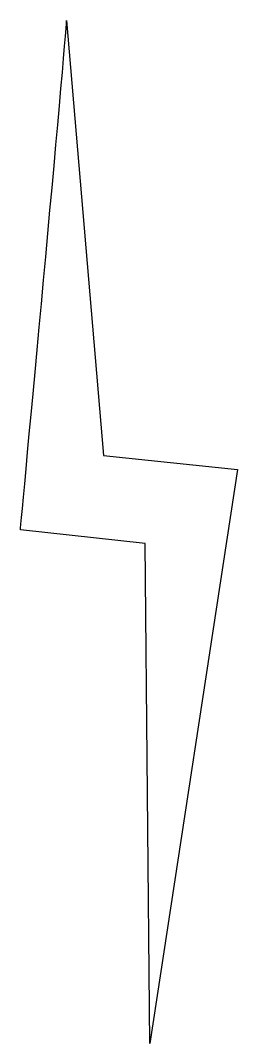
# Model space of a CAD drawing. Header units: centimetres. Extents: x -1.8 to 1.8, y -8.3 to 8.3.
import ezdxf

# ---------------------------------------------------------------- set-up
doc = ezdxf.new("R2010")
doc.units = ezdxf.units.CM
doc.header["$MEASUREMENT"] = 0
doc.layers.add('Camada 1', color=7, linetype='Continuous')

msp = doc.modelspace()

# ---------------------------------------------------------------- linework, layer by layer
at = {"layer": 'Camada 1'}
msp.add_open_spline([(-1.01063, 8.27296), (-1.01063, 8.04849), (-1.75948, 0.0377), (-1.75948, 0.0377), (-1.75948, 0.0377), (-1.75948, 0.0377), (0.26207, -0.18717), (0.26207, -0.18717), (0.26207, -0.18717), (0.26207, -0.18717), (0.33695, -8.27294), (0.33695, -8.27294), (0.33695, -8.27294), (0.33695, -8.27294), (1.75948, 1.01076), (1.75948, 1.01076), (1.75948, 1.01076), (1.75948, 1.01076), (-0.41166, 1.23523), (-0.41166, 1.23523), (-0.41166, 1.23523), (-0.41166, 1.23523), (-1.01063, 8.27296), (-1.01063, 8.27296)], degree=3, knots=[0, 0, 0, 0, 0.14285714, 0.14285714, 0.14285714, 0.14285714, 0.28571429, 0.28571429, 0.28571429, 0.28571429, 0.42857143, 0.42857143, 0.42857143, 0.42857143, 0.57142857, 0.57142857, 0.57142857, 0.57142857, 0.71428571, 0.71428571, 0.71428571, 0.71428571, 1, 1, 1, 1], dxfattribs=at)

doc.saveas('drawing.dxf')
